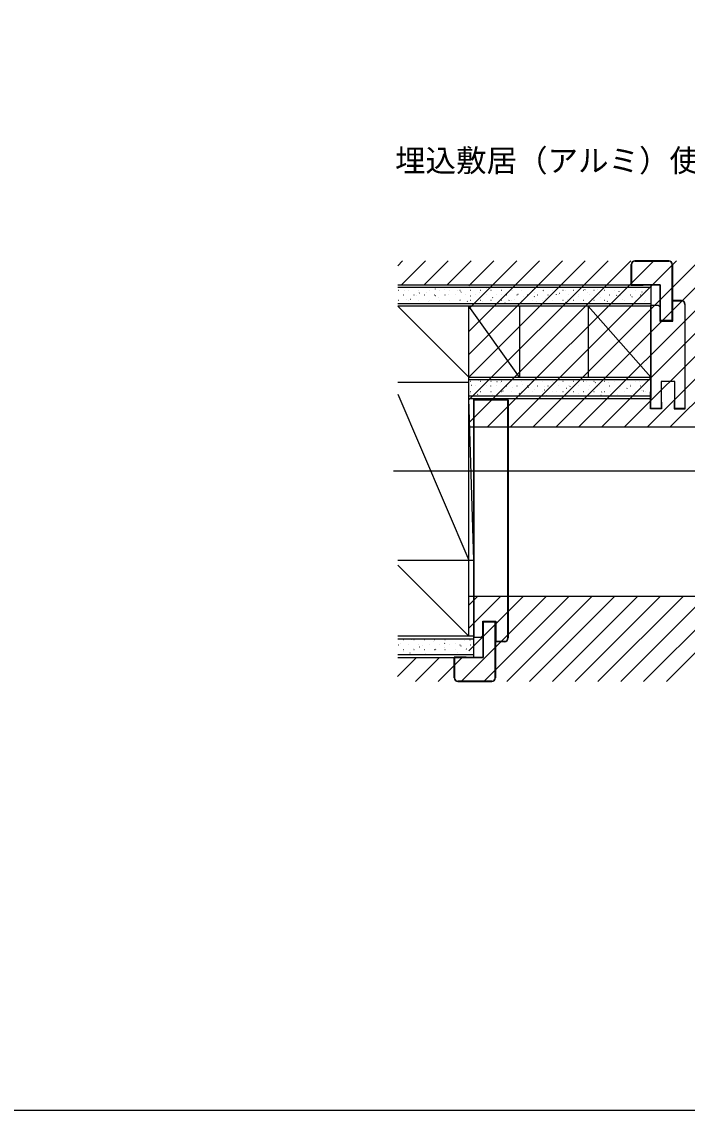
# Model space of a CAD drawing. Units: millimetres, scale not verified. Extents: x -525 to 525, y -783 to 779.
# Drawn here: x -113.2 to 83.2, y -783.4 to -462 of the extents above; entities that cross this region are included whole.
import ezdxf
from ezdxf.enums import TextEntityAlignment as Align

# ---------------------------------------------------------------- set-up
doc = ezdxf.new("R2010")
doc.units = ezdxf.units.MM
doc.header["$LTSCALE"] = 4
for name, color, linetype in [('0-2_USER1', 3, 'Continuous'), ('0-4_YKK_11E', 7, 'Continuous'), ('0-5_YKK_12', 2, 'Continuous'), ('0-6_YKK_13', 4, 'Continuous'), ('0-9_YKK_ZWAK', 7, 'Continuous'), ('0-A_YSS_K', 3, 'Continuous')]:
    doc.layers.add(name, color=color, linetype=linetype)
doc.styles.add('ＭＳ ゴシック', font='')
doc.styles.get('ＭＳ ゴシック').set_extended_font_data('MS Gothic')

msp = doc.modelspace()

# ---------------------------------------------------------------- linework, layer by layer
at = {"layer": '0-4_YKK_11E'}
for p, q in [((77.788, -532.597), (67.788, -532.597)), ((67.788, -532.597), (77.788, -532.597)), ((30.287, -573.697), (30.287, -636.947)), ((26.637, -639.097), (26.637, -655.697)), ((25.537, -656.797), (15.537, -656.797)), ((15.537, -656.797), (25.537, -656.797))]:
    msp.add_line(p, q, dxfattribs=at)
for points in [[(77.788, -532.697), (67.788, -532.697), (77.788, -532.697)], [(82.537, -545.447), (82.537, -576.197), (79.537, -576.197), (79.537, -568.197), (75.537, -568.197), (75.537, -576.197), (72.537, -576.197), (72.537, -545.697), (74.687, -545.697), (75.187, -546.197), (75.187, -550.447), (79.037, -550.447), (79.037, -544.447), (81.537, -544.447)], [(81.537, -544.347), (78.937, -544.347), (78.937, -547.847), (79.037, -547.847)], [(79.537, -574.297), (79.437, -574.297), (79.437, -576.297), (82.637, -576.297), (82.637, -545.447)], [(75.537, -574.297), (75.637, -574.297), (75.637, -576.297), (72.437, -576.297), (72.437, -571.297), (72.537, -571.297)], [(30.287, -643.947), (30.287, -573.697), (26.787, -573.697), (20.287, -573.697), (20.287, -643.697), (22.437, -643.697), (22.937, -643.197), (22.937, -638.947), (26.787, -638.947), (26.787, -641.447), (26.787, -644.947), (29.287, -644.947)], [(26.887, -573.697), (26.887, -573.597), (30.387, -573.597), (30.387, -643.947)], [(26.637, -655.697), (26.637, -639.097), (24.037, -639.097), (24.037, -639.197), (24.037, -639.097), (26.637, -639.097)], [(26.537, -639.197), (26.537, -655.697), (26.537, -639.197)], [(29.287, -645.047), (26.687, -645.047), (26.687, -641.547), (26.787, -641.547)], [(25.537, -656.697), (15.537, -656.697), (25.537, -656.697)]]:
    msp.add_lwpolyline(points, dxfattribs=at)
for points in [[(66.688, -533.697), (66.688, -539.797), (70.288, -539.797), (70.288, -539.697), (70.288, -539.797), (66.688, -539.797)], [(75.288, -539.697), (66.788, -539.697), (66.788, -533.697), (66.788, -539.697)], [(78.788, -533.697), (78.788, -550.197), (75.288, -550.197), (75.288, -539.697), (75.288, -550.197), (78.788, -550.197)], [(78.888, -533.697), (78.888, -550.297), (76.288, -550.297), (76.288, -550.197), (76.288, -550.297), (78.888, -550.297)], [(26.537, -639.197), (23.037, -639.197), (23.037, -649.697), (23.037, -639.197)], [(14.437, -655.697), (14.437, -649.597), (18.037, -649.597), (18.037, -649.697), (18.037, -649.597), (14.437, -649.597)], [(23.037, -649.697), (14.537, -649.697), (14.537, -655.697), (14.537, -649.697)]]:
    msp.add_lwpolyline(points, close=True, dxfattribs=at)
for centre, radius, start, end in [((67.788, -533.697), 1.1, 90, 180), ((67.788, -533.697), 1.1, 90, 180), ((67.788, -533.697), 1, 90, 180), ((67.788, -533.697), 1, 90, 180), ((77.788, -533.697), 1.1, 360, 90), ((77.788, -533.697), 1.1, 360, 90), ((77.788, -533.697), 1, 0, 90), ((77.788, -533.697), 1, 0, 90), ((81.537, -545.447), 1.1, 0, 90), ((81.537, -545.447), 1, 0, 90), ((29.287, -643.947), 1, 270, 0), ((29.287, -643.947), 1.1, 270, 0), ((15.537, -655.697), 1.1, 180, 270), ((15.537, -655.697), 1.1, 180, 270), ((15.537, -655.697), 1, 180, 270), ((15.537, -655.697), 1, 180, 270), ((25.537, -655.697), 1, 270, 0), ((25.537, -655.697), 1, 270, 0), ((25.537, -655.697), 1.1, 270, 0), ((25.537, -655.697), 1.1, 270, 0)]:
    msp.add_arc(centre, radius, start, end, dxfattribs=at)
at = {"layer": '0-5_YKK_12'}
msp.add_line((239.537, -594.697), (-3.463, -594.697), dxfattribs=at)
at = {"layer": '0-6_YKK_13'}
for p, q in [((-2.215, -534.067), (-0.746, -532.597)), ((-1.11, -539.697), (5.99, -532.597)), ((5.625, -539.697), (12.725, -532.597)), ((12.36, -539.697), (19.46, -532.597)), ((18.787, -540.005), (26.195, -532.597)), ((18.787, -546.74), (32.93, -532.597)), ((18.787, -553.475), (39.666, -532.597)), ((18.787, -560.211), (46.401, -532.597)), ((18.787, -566.946), (53.136, -532.597)), ((18.787, -573.681), (59.871, -532.597)), ((18.787, -580.416), (66.606, -532.597)), ((24.241, -581.697), (73.341, -532.597)), ((30.977, -581.697), (80.077, -532.597)), ((37.712, -581.697), (86.812, -532.597)), ((44.447, -581.697), (93.547, -532.597)), ((51.182, -581.697), (100.282, -532.597)), ((57.917, -581.697), (107.017, -532.597)), ((64.653, -581.697), (113.753, -532.597)), ((71.388, -581.697), (120.488, -532.597)), ((78.123, -581.697), (127.223, -532.597)), ((218.787, -581.697), (18.787, -581.697)), ((16.493, -656.797), (41.593, -631.697)), ((218.787, -631.697), (18.787, -631.697)), ((18.787, -634.298), (21.388, -631.697)), ((18.787, -641.033), (28.123, -631.697)), ((18.787, -647.768), (34.858, -631.697)), ((23.229, -656.797), (48.329, -631.697)), ((29.964, -656.797), (55.064, -631.697)), ((36.699, -656.797), (61.799, -631.697)), ((43.434, -656.797), (68.534, -631.697)), ((50.169, -656.797), (75.269, -631.697)), ((56.905, -656.797), (82.005, -631.697)), ((63.64, -656.797), (88.74, -631.697)), ((70.375, -656.797), (95.475, -631.697)), ((77.11, -656.797), (102.21, -631.697)), ((-2.247, -655.332), (3.388, -649.697)), ((3.023, -656.797), (10.123, -649.697)), ((9.758, -656.797), (16.858, -649.697))]:
    msp.add_line(p, q, dxfattribs=at)
at = {"layer": '0-9_YKK_ZWAK'}
msp.add_lwpolyline([(-525, -783.4), (525, -783.4), (525, 746.6)], dxfattribs=at)
at = {"layer": '0-A_YSS_K'}
for p, q in [((-2.213, -539.697), (72.537, -539.697)), ((72.537, -539.697), (72.537, -573.197)), ((72.537, -540.447), (-2.213, -540.447)), ((-2.07, -541.237), (-2.02, -541.237)), ((-0.455, -542.612), (-0.405, -542.612)), ((-0.302, -541.351), (-0.293, -541.348)), ((0.97, -541.237), (1.02, -541.237)), ((2.585, -542.612), (2.635, -542.612)), ((3.417, -542.875), (3.426, -542.872)), ((4.01, -541.237), (4.06, -541.237)), ((4.175, -542.141), (4.258, -542.086)), ((5.625, -542.612), (5.675, -542.612)), ((6.207, -541.887), (6.217, -541.884)), ((7.05, -541.237), (7.1, -541.237)), ((8.665, -542.612), (8.715, -542.612)), ((8.95, -540.916), (8.96, -540.912)), ((8.978, -542.88), (9.061, -542.825)), ((10.09, -541.237), (10.14, -541.237)), ((11.667, -541.1), (11.75, -541.045)), ((11.705, -542.612), (11.755, -542.612)), ((12.716, -542.423), (12.726, -542.42)), ((13.13, -541.237), (13.18, -541.237)), ((14.745, -542.612), (14.795, -542.612)), ((15.46, -541.452), (15.469, -541.448)), ((16.17, -541.237), (16.22, -541.237)), ((16.47, -541.839), (16.553, -541.784)), ((17.785, -542.612), (17.835, -542.612)), ((19.21, -541.237), (19.26, -541.237)), ((19.226, -542.959), (19.235, -542.956)), ((20.825, -542.612), (20.875, -542.612)), ((21.969, -541.988), (21.978, -541.984)), ((22.25, -541.237), (22.3, -541.237)), ((23.865, -542.612), (23.915, -542.612)), ((23.961, -540.798), (24.045, -540.743)), ((25.089, -540.883), (25.098, -540.879)), ((25.29, -541.237), (25.34, -541.237)), ((26.905, -542.612), (26.955, -542.612)), ((28.33, -541.237), (28.38, -541.237)), ((28.478, -542.524), (28.488, -542.52)), ((29.945, -542.612), (29.995, -542.612)), ((31.37, -541.237), (31.42, -541.237)), ((31.598, -541.419), (31.608, -541.415)), ((32.985, -542.612), (33.035, -542.612)), ((33.258, -542.48), (33.342, -542.425)), ((34.41, -541.237), (34.46, -541.237)), ((34.987, -543.059), (34.997, -543.056)), ((36.025, -542.612), (36.075, -542.612)), ((37.45, -541.237), (37.5, -541.237)), ((38.107, -541.955), (38.117, -541.951)), ((39.065, -542.612), (39.115, -542.612)), ((40.49, -541.237), (40.54, -541.237)), ((40.75, -541.439), (40.834, -541.384)), ((40.898, -540.966), (40.907, -540.963)), ((42.105, -542.612), (42.155, -542.612)), ((43.53, -541.237), (43.58, -541.237)), ((44.617, -542.49), (44.626, -542.487)), ((45.145, -542.612), (45.195, -542.612)), ((45.553, -542.178), (45.636, -542.123)), ((46.57, -541.237), (46.62, -541.237)), ((47.407, -541.502), (47.416, -541.499)), ((48.185, -542.612), (48.235, -542.612)), ((49.61, -541.237), (49.66, -541.237)), ((50.15, -540.531), (50.159, -540.528)), ((51.126, -543.026), (51.135, -543.023)), ((51.225, -542.612), (51.275, -542.612)), ((52.65, -541.237), (52.7, -541.237)), ((53.045, -541.137), (53.128, -541.082)), ((53.916, -542.038), (53.926, -542.035)), ((54.265, -542.612), (54.315, -542.612)), ((55.69, -541.237), (55.74, -541.237)), ((56.659, -541.067), (56.669, -541.064)), ((57.305, -542.612), (57.355, -542.612)), ((58.73, -541.237), (58.78, -541.237)), ((60.345, -542.612), (60.395, -542.612)), ((60.425, -542.574), (60.435, -542.571)), ((61.77, -541.237), (61.82, -541.237)), ((62.342, -542.819), (62.425, -542.764)), ((63.169, -541.603), (63.178, -541.599)), ((63.385, -542.612), (63.435, -542.612)), ((64.81, -541.237), (64.86, -541.237)), ((66.289, -540.498), (66.298, -540.495)), ((66.425, -542.612), (66.475, -542.612)), ((66.935, -543.11), (66.944, -543.107)), ((67.85, -541.237), (67.9, -541.237)), ((69.465, -542.612), (69.515, -542.612)), ((69.678, -542.139), (69.687, -542.135)), ((69.834, -541.778), (69.917, -541.723)), ((70.89, -541.237), (70.94, -541.237)), ((-2.213, -545.197), (72.537, -545.197)), ((72.537, -545.947), (-2.213, -545.947)), ((18.787, -566.947), (-2.213, -545.947)), ((-2.07, -544.227), (-2.02, -544.227)), ((0.297, -543.98), (0.306, -543.977)), ((0.97, -544.227), (1.02, -544.227)), ((1.486, -543.921), (1.569, -543.866)), ((4.01, -544.227), (4.06, -544.227)), ((6.806, -544.516), (6.816, -544.513)), ((7.05, -544.227), (7.1, -544.227)), ((9.926, -543.411), (9.936, -543.408)), ((10.09, -544.227), (10.14, -544.227)), ((13.13, -544.227), (13.18, -544.227)), ((13.315, -545.052), (13.325, -545.049)), ((16.17, -544.227), (16.22, -544.227)), ((16.436, -543.947), (16.445, -543.944)), ((18.274, -544.562), (18.358, -544.507)), ((18.787, -568.447), (18.787, -545.947)), ((19.21, -544.227), (19.26, -544.227)), ((22.25, -544.227), (22.3, -544.227)), ((22.945, -544.483), (22.954, -544.48)), ((25.29, -544.227), (25.34, -544.227)), ((25.735, -543.495), (25.744, -543.492)), ((25.766, -543.521), (25.85, -543.466)), ((28.33, -544.227), (28.38, -544.227)), ((29.454, -545.019), (29.463, -545.016)), ((30.569, -544.26), (30.652, -544.205)), ((31.37, -544.227), (31.42, -544.227)), ((32.244, -544.031), (32.254, -544.027)), ((34.41, -544.227), (34.46, -544.227)), ((37.45, -544.227), (37.5, -544.227)), ((38.061, -543.219), (38.144, -543.164)), ((38.753, -544.567), (38.763, -544.563)), ((40.49, -544.227), (40.54, -544.227)), ((41.497, -543.595), (41.506, -543.592)), ((43.53, -544.227), (43.58, -544.227)), ((45.263, -545.103), (45.272, -545.099)), ((46.57, -544.227), (46.62, -544.227)), ((47.358, -544.901), (47.441, -544.846)), ((48.006, -544.131), (48.015, -544.128)), ((49.61, -544.227), (49.66, -544.227)), ((52.65, -544.227), (52.7, -544.227)), ((54.037, -545.947), (54.037, -566.947)), ((72.537, -566.947), (54.037, -545.947)), ((54.515, -544.667), (54.525, -544.664)), ((54.85, -543.86), (54.933, -543.805)), ((55.69, -544.227), (55.74, -544.227)), ((57.635, -543.562), (57.645, -543.559)), ((58.73, -544.227), (58.78, -544.227)), ((59.652, -544.599), (59.736, -544.544)), ((61.77, -544.227), (61.82, -544.227)), ((64.144, -544.098), (64.154, -544.095)), ((64.81, -544.227), (64.86, -544.227)), ((67.144, -543.558), (67.228, -543.503)), ((67.85, -544.227), (67.9, -544.227)), ((70.654, -544.634), (70.663, -544.631)), ((70.89, -544.227), (70.94, -544.227)), ((-2.213, -568.447), (18.787, -568.447)), ((18.787, -566.947), (72.537, -566.947)), ((72.537, -567.697), (18.787, -567.697)), ((18.787, -620.947), (18.787, -568.447)), ((19.21, -568.167), (19.26, -568.167)), ((21.523, -568.032), (21.533, -568.029)), ((22.25, -568.167), (22.3, -568.167)), ((25.29, -568.167), (25.34, -568.167)), ((27.031, -568.273), (27.115, -568.218)), ((28.033, -568.568), (28.042, -568.565)), ((28.33, -568.167), (28.38, -568.167)), ((31.37, -568.167), (31.42, -568.167)), ((34.41, -568.167), (34.46, -568.167)), ((37.285, -568.133), (37.294, -568.129)), ((37.45, -568.167), (37.5, -568.167)), ((40.49, -568.167), (40.54, -568.167)), ((43.53, -568.167), (43.58, -568.167)), ((43.794, -568.668), (43.804, -568.665)), ((43.82, -568.914), (43.903, -568.859)), ((46.57, -568.167), (46.62, -568.167)), ((49.61, -568.167), (49.66, -568.167)), ((51.312, -567.873), (51.395, -567.818)), ((52.65, -568.167), (52.7, -568.167)), ((53.423, -568.099), (53.433, -568.096)), ((55.69, -568.167), (55.74, -568.167)), ((56.115, -568.612), (56.198, -568.557)), ((58.73, -568.167), (58.78, -568.167)), ((59.933, -568.635), (59.942, -568.632)), ((61.77, -568.167), (61.82, -568.167)), ((64.81, -568.167), (64.86, -568.167)), ((67.85, -568.167), (67.9, -568.167)), ((69.232, -568.183), (69.242, -568.18)), ((70.89, -568.167), (70.94, -568.167)), ((-2.213, -571.947), (18.787, -620.947)), ((19.21, -571.157), (19.26, -571.157)), ((19.379, -571.632), (19.388, -571.629)), ((19.539, -569.314), (19.623, -569.259)), ((20.825, -569.542), (20.875, -569.542)), ((21.344, -572.037), (21.428, -571.982)), ((22.122, -570.661), (22.132, -570.658)), ((22.25, -571.157), (22.3, -571.157)), ((23.865, -569.542), (23.915, -569.542)), ((25.242, -569.556), (25.252, -569.553)), ((25.29, -571.157), (25.34, -571.157)), ((26.905, -569.542), (26.955, -569.542)), ((28.33, -571.157), (28.38, -571.157)), ((28.631, -571.197), (28.641, -571.194)), ((28.836, -570.996), (28.919, -570.941)), ((29.945, -569.542), (29.995, -569.542)), ((31.37, -571.157), (31.42, -571.157)), ((31.752, -570.092), (31.761, -570.089)), ((32.985, -569.542), (33.035, -569.542)), ((33.639, -571.735), (33.722, -571.68)), ((34.41, -571.157), (34.46, -571.157)), ((34.542, -569.104), (34.551, -569.101)), ((35.141, -571.733), (35.15, -571.729)), ((36.025, -569.542), (36.075, -569.542)), ((36.328, -569.955), (36.411, -569.9)), ((37.45, -571.157), (37.5, -571.157)), ((38.261, -570.628), (38.27, -570.625)), ((39.065, -569.542), (39.115, -569.542)), ((40.49, -571.157), (40.54, -571.157)), ((41.051, -569.64), (41.06, -569.636)), ((41.131, -570.694), (41.214, -570.639)), ((42.105, -569.542), (42.155, -569.542)), ((43.53, -571.157), (43.58, -571.157)), ((44.77, -571.164), (44.779, -571.16)), ((45.145, -569.542), (45.195, -569.542)), ((46.57, -571.157), (46.62, -571.157)), ((47.56, -570.176), (47.57, -570.172)), ((48.185, -569.542), (48.235, -569.542)), ((48.623, -569.653), (48.706, -569.598)), ((49.61, -571.157), (49.66, -571.157)), ((50.303, -569.204), (50.313, -569.201)), ((51.225, -569.542), (51.275, -569.542)), ((51.279, -571.7), (51.289, -571.696)), ((52.65, -571.157), (52.7, -571.157)), ((54.07, -570.712), (54.079, -570.708)), ((54.265, -569.542), (54.315, -569.542)), ((55.69, -571.157), (55.74, -571.157)), ((56.813, -569.74), (56.822, -569.737)), ((57.305, -569.542), (57.355, -569.542)), ((57.919, -571.335), (58.003, -571.28)), ((58.73, -571.157), (58.78, -571.157)), ((60.345, -569.542), (60.395, -569.542)), ((60.579, -571.248), (60.588, -571.244)), ((61.77, -571.157), (61.82, -571.157)), ((62.722, -572.074), (62.805, -572.019)), ((63.322, -570.276), (63.331, -570.273)), ((63.385, -569.542), (63.435, -569.542)), ((64.81, -571.157), (64.86, -571.157)), ((65.411, -570.294), (65.495, -570.239)), ((66.425, -569.542), (66.475, -569.542)), ((66.442, -569.171), (66.451, -569.168)), ((67.088, -571.783), (67.097, -571.78)), ((67.85, -571.157), (67.9, -571.157)), ((69.465, -569.542), (69.515, -569.542)), ((69.831, -570.812), (69.841, -570.809)), ((70.214, -571.033), (70.297, -570.978)), ((70.89, -571.157), (70.94, -571.157)), ((18.787, -572.447), (72.537, -572.447)), ((20.287, -620.947), (18.787, -573.197)), ((18.787, -573.197), (72.537, -573.197)), ((20.287, -649.697), (20.287, -573.197)), ((25.888, -572.168), (25.898, -572.165)), ((41.65, -572.269), (41.659, -572.265)), ((50.427, -572.376), (50.511, -572.321)), ((57.789, -572.236), (57.798, -572.232)), ((-2.213, -620.947), (20.287, -620.947)), ((-2.213, -620.947), (20.287, -620.947)), ((18.787, -643.447), (-2.213, -622.447)), ((18.787, -643.447), (18.787, -620.947)), ((20.287, -643.447), (-2.213, -643.447)), ((-2.213, -644.197), (20.287, -644.197)), ((-2.07, -645.987), (-2.02, -645.987)), ((-1.387, -645.6), (-1.378, -645.597)), ((-0.455, -644.372), (-0.405, -644.372)), ((0.97, -645.987), (1.02, -645.987)), ((1.733, -644.496), (1.742, -644.492)), ((2.585, -644.372), (2.635, -644.372)), ((4.01, -645.987), (4.06, -645.987)), ((5.625, -644.372), (5.675, -644.372)), ((7.05, -645.987), (7.1, -645.987)), ((8.242, -645.031), (8.251, -645.028)), ((8.665, -644.372), (8.715, -644.372)), ((10.09, -645.987), (10.14, -645.987)), ((11.615, -645.572), (11.699, -645.517)), ((11.705, -644.372), (11.755, -644.372)), ((13.13, -645.987), (13.18, -645.987)), ((14.745, -644.372), (14.795, -644.372)), ((14.751, -645.567), (14.761, -645.564)), ((16.17, -645.987), (16.22, -645.987)), ((17.541, -644.579), (17.551, -644.576)), ((17.785, -644.372), (17.835, -644.372)), ((19.107, -644.531), (19.191, -644.476)), ((19.21, -645.987), (19.26, -645.987)), ((20.287, -648.947), (-2.213, -648.947)), ((-0.455, -647.362), (-0.405, -647.362)), ((-0.411, -648.096), (-0.402, -648.092)), ((1.434, -648.393), (1.517, -648.338)), ((2.379, -647.108), (2.388, -647.104)), ((2.585, -647.362), (2.635, -647.362)), ((4.123, -646.613), (4.207, -646.558)), ((5.122, -646.136), (5.131, -646.133)), ((5.625, -647.362), (5.675, -647.362)), ((6.098, -648.632), (6.107, -648.628)), ((8.665, -647.362), (8.715, -647.362)), ((8.888, -647.644), (8.897, -647.64)), ((8.926, -647.352), (9.009, -647.297)), ((11.631, -646.672), (11.641, -646.669)), ((11.705, -647.362), (11.755, -647.362)), ((14.745, -647.362), (14.795, -647.362)), ((15.397, -648.18), (15.407, -648.176)), ((16.418, -646.311), (16.501, -646.256)), ((17.785, -647.362), (17.835, -647.362)), ((18.14, -647.208), (18.15, -647.205)), ((-2.213, -649.697), (20.287, -649.697))]:
    msp.add_line(p, q, dxfattribs=at)
msp.add_lwpolyline([(33.787, -545.947), (33.787, -566.947), (18.787, -545.947)], dxfattribs=at)

# ---------------------------------------------------------------- texts
at = {"layer": '0-2_USER1', "style": 'ＭＳ ゴシック'}
msp.add_text('埋込敷居（アルミ）使用時の床貼込み寸法', height=6.598, dxfattribs=at).set_placement((-2.98, -508.265), align=Align.BOTTOM_LEFT)

doc.saveas('drawing.dxf')
